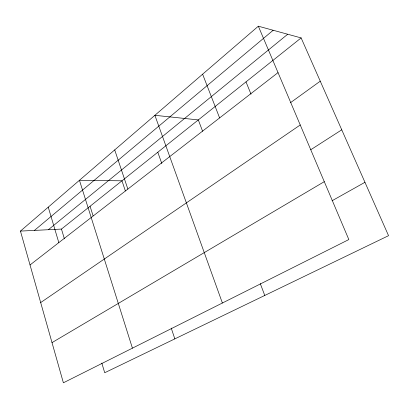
<?xml version="1.0" encoding="UTF-8"?>
<svg xmlns="http://www.w3.org/2000/svg" width="409" height="409" viewBox="0 0 409 409"><rect width="100%" height="100%" fill="white"/><g stroke="black" fill="none" stroke-linecap="round" stroke-linejoin="round"><path stroke-width="0.61" d="M258.345 26.202L348.841 239.562L63.385 382.798L20.45 231.095L258.345 26.202L301.126 37.914L388.55 235.676L104.719 372.742L101.815 363.1M34.443 230.41L273.176 30.261M48.38 229.72L287.706 34.238M20.45 231.095L61.462 229.076L301.126 37.914M30.031 264.955L278.028 72.608M290.436 102.725L320.252 81.176M40.68 302.573L300.237 124.97M310.753 149.75L341.755 129.822M52.009 342.619L324.281 181.662M332.082 200.742L364.951 182.296M246.008 81.882L251.008 94.152M202.619 74.198L219.607 117.92M202.608 131.253L198.314 119.919L154.893 115.302L222.384 303.018M260.267 283.565L264.766 295.451M157.797 152.235L161.811 163.544M114.709 149.914L127.864 189.081M125.358 190.947L121.969 180.814L79.443 180.287L132.424 348.156M171.223 328.084L174.832 338.882M90.062 206.264L93.099 215.865M61.462 229.076L64.382 238.779M48.247 207.158L58.824 242.629"/></g></svg>
